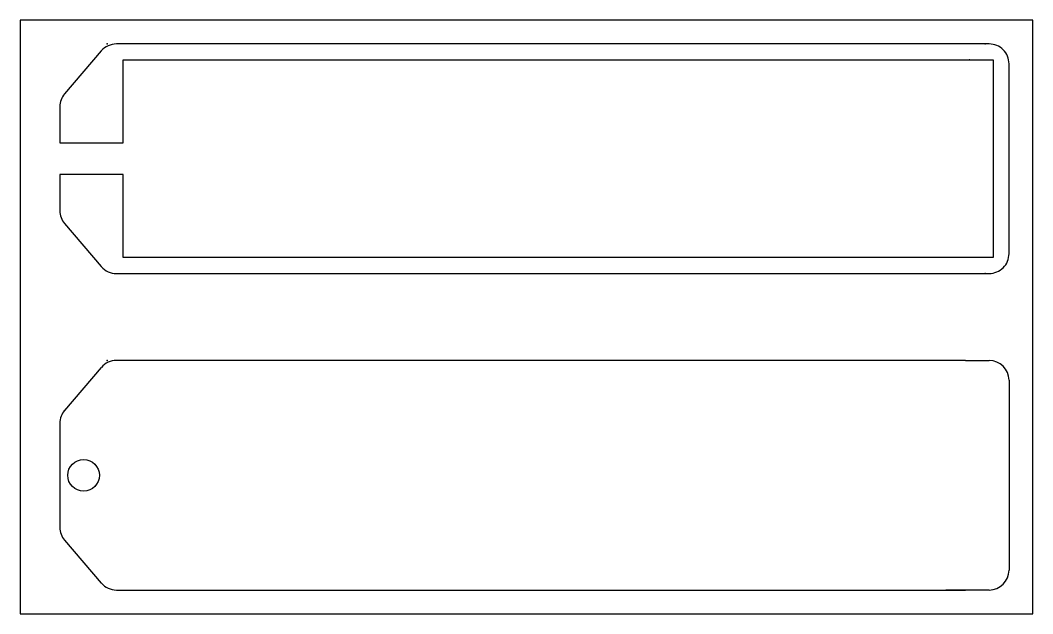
# Model space of a CAD drawing. Header units: millimetres. Extents: x -120 to 8, y -70 to 5.
import ezdxf

# ---------------------------------------------------------------- set-up
doc = ezdxf.new("R2010")
doc.units = ezdxf.units.MM
doc.layers.get('0').update_dxf_attribs({"linetype": 'CONTINUOUS'})

msp = doc.modelspace()

# ---------------------------------------------------------------- linework, layer by layer
for p, q in [((-0.5, -38), (-107.85, -38)), ((-0.5, -38), (2.5, -38)), ((-109.75, -38.87), (-114.4, -44.3)), ((5, -40.5), (5, -64.5)), ((-115, -45.92), (-115, -59.08)), ((-114.4, -60.7), (-109.75, -66.13)), ((-107.85, -67), (-0.5, -67)), ((2.5, -67), (-3, -67))]:
    msp.add_line(p, q)
msp.add_lwpolyline([(-120, 5), (-120, -70), (8, -70), (8, 5)], close=True)
msp.add_lwpolyline([(-0.5, 2), (-107.85, 2, 0.218944), (-109.75, 1.13), (-114.4, -4.3, 0.179033), (-115, -5.92), (-115, -10.5), (-107, -10.5), (-107, 0), (3, 0), (3, -25), (-107, -25), (-107, -14.5), (-115, -14.5), (-115, -19.08, 0.179033), (-114.4, -20.7), (-109.75, -26.13, 0.218944), (-107.85, -27), (-0.5, -27), (2.5, -27, 0.414214), (5, -24.5), (5, -0.5, 0.414214), (2.5, 2)], format="xyb", close=True)
msp.add_circle((-112, -52.5), 2)
for centre, start, end in [((-107.85, -40.5), 90, 139.3987), ((2.5, -40.5), 0, 90), ((-112.5, -45.92), 139.3987, 180), ((-112.5, -59.08), 180, 220.6013), ((2.5, -64.5), 270, 360), ((-107.85, -64.5), 220.6013, 270)]:
    msp.add_arc(centre, 2.5, start, end)
for p in [(-109, 2), (2, 2), (0, 0), (2, -27), (-109, -38)]:
    msp.add_point(p)

doc.saveas('drawing.dxf')
